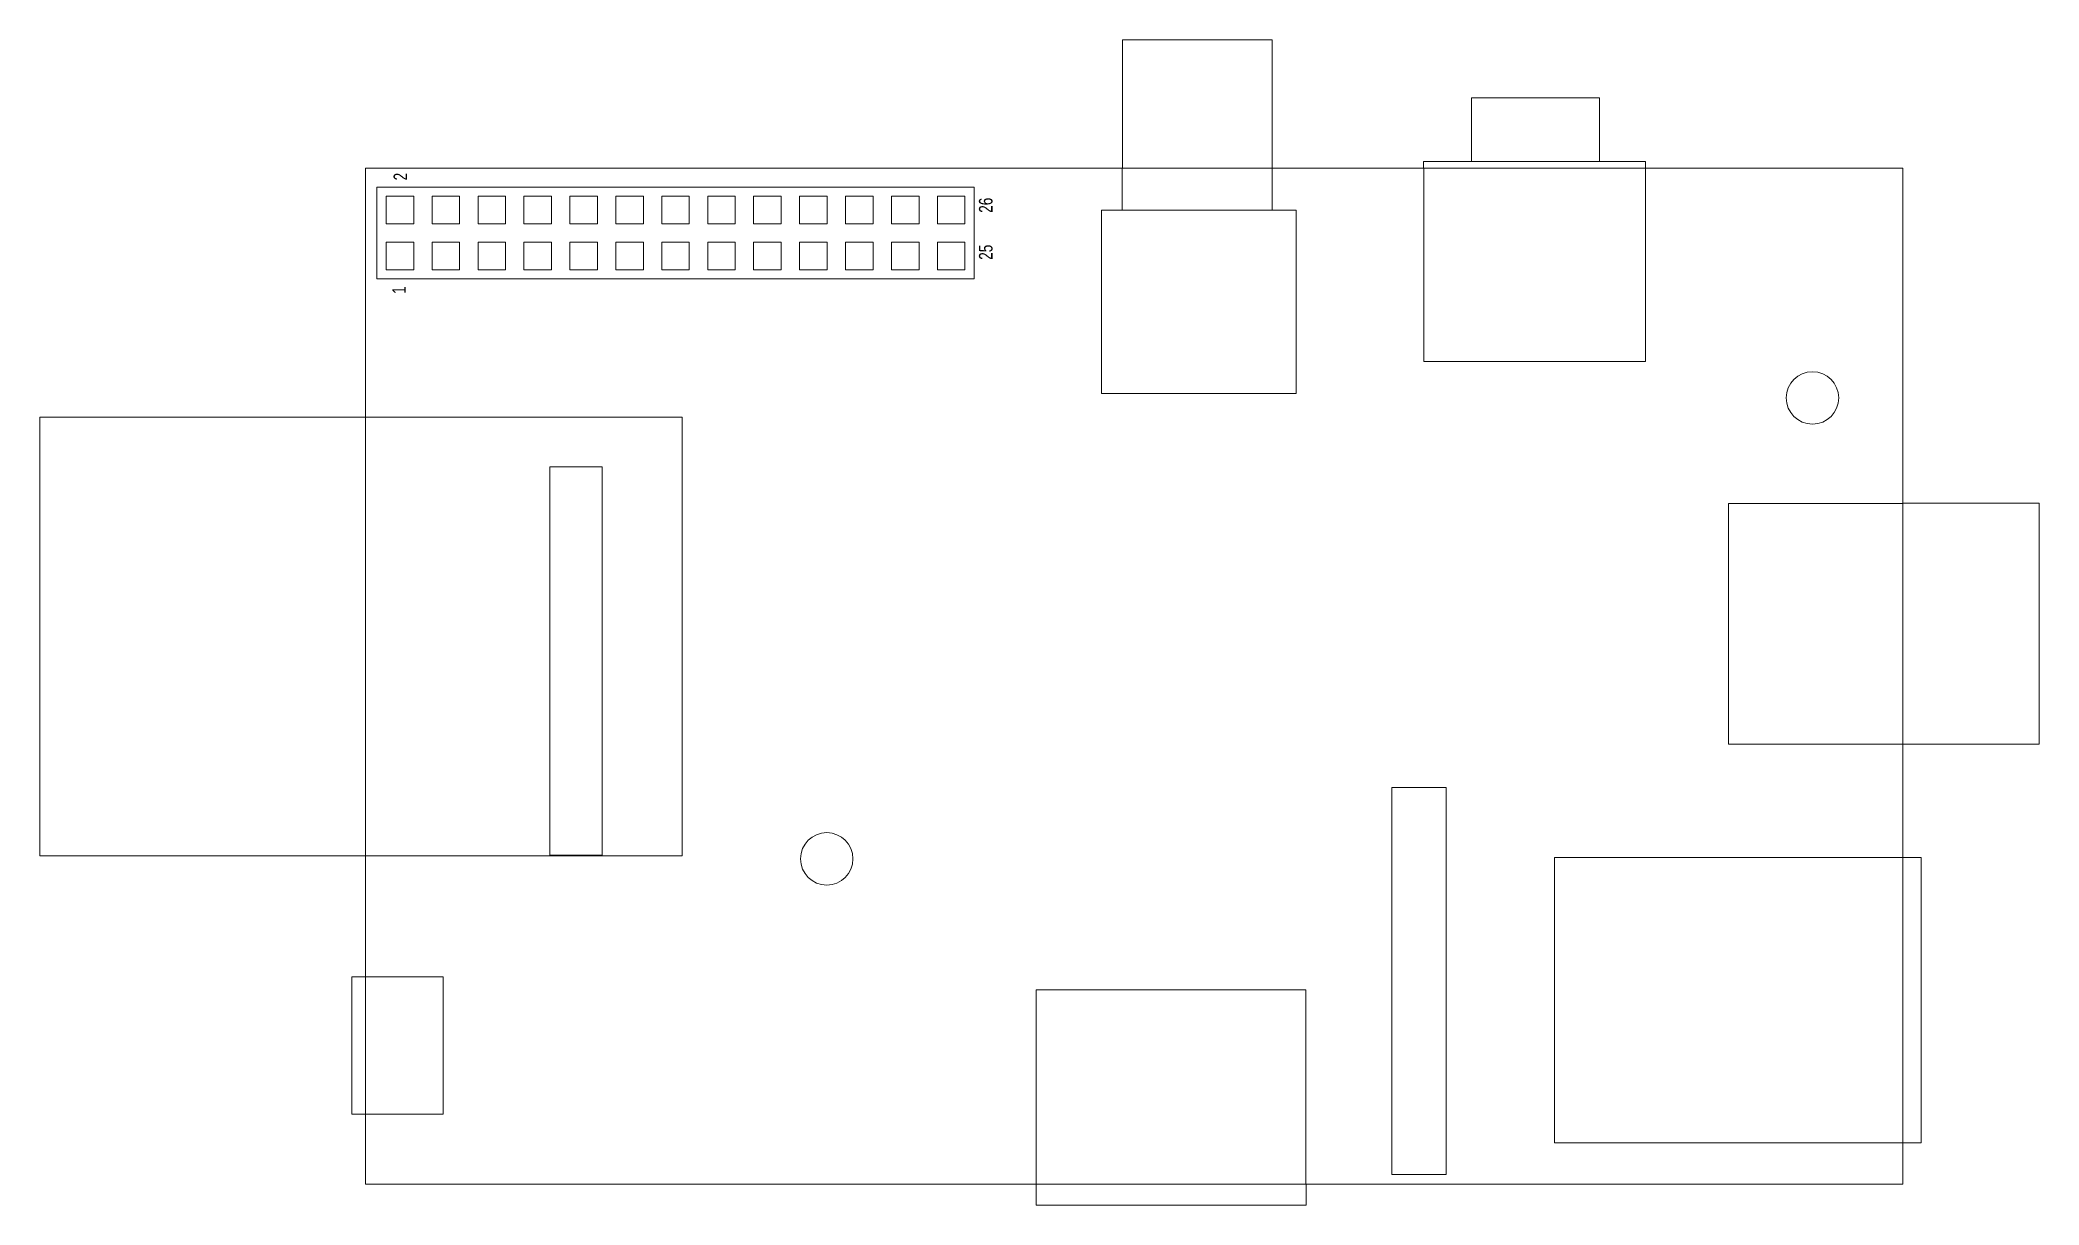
# Model space of a CAD drawing. Header units: millimetres. Extents: x -18 to 93, y -1 to 63.
import ezdxf

# ---------------------------------------------------------------- set-up
doc = ezdxf.new("R2010")
doc.units = ezdxf.units.MM
for name, color, linetype, lineweight in [('RaspberryPi_Board', 2, 'CONTINUOUS', 0), ('RaspberryPi_BoardHeaders', 4, 'CONTINUOUS', 0), ('RaspberryPi_Connectors', 3, 'CONTINUOUS', 0), ('RaspberryPi_MountingHoles', 1, 'CONTINUOUS', 0)]:
    doc.layers.add(name, color=color, linetype=linetype, lineweight=lineweight)
doc.styles.get("Standard").update_dxf_attribs({"font": 'txt', "width": 0.75})

msp = doc.modelspace()

# ---------------------------------------------------------------- linework, layer by layer
at = {"layer": 'RaspberryPi_Board'}
for p, q in [((0, 56.199999), (0, 0.000299)), ((0, 56.199999), (85, 56.199999)), ((85, 56.199999), (85, 0)), ((0, 0), (85, 0))]:
    msp.add_line(p, q, dxfattribs=at)
at = {"layer": 'RaspberryPi_BoardHeaders'}
for p, q in [((0.629999, 55.159999), (33.649999, 55.159999)), ((0.629999, 55.159999), (0.629999, 50.079999)), ((33.649999, 55.159999), (33.649999, 50.079999)), ((0.629999, 50.079999), (33.649999, 50.079999)), ((10.180262, 39.691264), (10.180262, 18.199999)), ((10.180262, 39.691264), (13.09068, 39.691264)), ((13.09068, 39.691264), (13.09068, 18.199999)), ((56.746955, 21.949999), (56.746955, 0.532909)), ((56.746955, 21.949999), (59.745568, 21.949999)), ((59.745568, 21.949999), (59.745568, 0.532909)), ((10.180262, 18.199999), (13.09068, 18.199999)), ((56.746955, 0.532909), (59.745568, 0.532909))]:
    msp.add_line(p, q, dxfattribs=at)
for points in [[(1.137999, 54.651999), (2.661999, 54.651999), (2.661999, 53.127999), (1.137999, 53.127999)], [(3.677999, 54.651999), (5.201999, 54.651999), (5.201999, 53.127999), (3.677999, 53.127999)], [(6.217999, 54.651999), (7.741999, 54.651999), (7.741999, 53.127999), (6.217999, 53.127999)], [(8.757999, 54.651999), (10.281999, 54.651999), (10.281999, 53.127999), (8.757999, 53.127999)], [(11.297999, 54.651999), (12.821999, 54.651999), (12.821999, 53.127999), (11.297999, 53.127999)], [(13.837999, 54.651999), (15.361999, 54.651999), (15.361999, 53.127999), (13.837999, 53.127999)], [(16.377999, 54.651999), (17.901999, 54.651999), (17.901999, 53.127999), (16.377999, 53.127999)], [(18.917999, 54.651999), (20.441999, 54.651999), (20.441999, 53.127999), (18.917999, 53.127999)], [(21.457999, 54.651999), (22.981999, 54.651999), (22.981999, 53.127999), (21.457999, 53.127999)], [(23.997999, 54.651999), (25.521999, 54.651999), (25.521999, 53.127999), (23.997999, 53.127999)], [(26.537999, 54.651999), (28.061999, 54.651999), (28.061999, 53.127999), (26.537999, 53.127999)], [(29.077999, 54.651999), (30.601999, 54.651999), (30.601999, 53.127999), (29.077999, 53.127999)], [(31.617999, 54.651999), (33.141999, 54.651999), (33.141999, 53.127999), (31.617999, 53.127999)], [(1.137999, 52.111999), (2.661999, 52.111999), (2.661999, 50.587999), (1.137999, 50.587999)], [(3.677999, 52.111999), (5.201999, 52.111999), (5.201999, 50.587999), (3.677999, 50.587999)], [(6.217999, 52.111999), (7.741999, 52.111999), (7.741999, 50.587999), (6.217999, 50.587999)], [(8.757999, 52.111999), (10.281999, 52.111999), (10.281999, 50.587999), (8.757999, 50.587999)], [(11.297999, 52.111999), (12.821999, 52.111999), (12.821999, 50.587999), (11.297999, 50.587999)], [(13.837999, 52.111999), (15.361999, 52.111999), (15.361999, 50.587999), (13.837999, 50.587999)], [(16.377999, 52.111999), (17.901999, 52.111999), (17.901999, 50.587999), (16.377999, 50.587999)], [(18.917999, 52.111999), (20.441999, 52.111999), (20.441999, 50.587999), (18.917999, 50.587999)], [(21.457999, 52.111999), (22.981999, 52.111999), (22.981999, 50.587999), (21.457999, 50.587999)], [(23.997999, 52.111999), (25.521999, 52.111999), (25.521999, 50.587999), (23.997999, 50.587999)], [(26.537999, 52.111999), (28.061999, 52.111999), (28.061999, 50.587999), (26.537999, 50.587999)], [(29.077999, 52.111999), (30.601999, 52.111999), (30.601999, 50.587999), (29.077999, 50.587999)], [(31.617999, 52.111999), (33.141999, 52.111999), (33.141999, 50.587999), (31.617999, 50.587999)]]:
    msp.add_lwpolyline(points, close=True, dxfattribs=at)
at = {"layer": 'RaspberryPi_Connectors'}
for p, q in [((41.85, 63.3), (50.125, 63.3)), ((41.85, 63.3), (41.85, 56.199999)), ((50.125, 63.3), (50.125, 56.199999)), ((61.15, 60.099999), (68.224999, 60.099999)), ((61.15, 60.099999), (61.15, 56.575)), ((68.224999, 60.099999), (68.224999, 56.575)), ((58.5, 56.575), (70.774999, 56.575)), ((58.5, 56.575), (58.5, 56.199999)), ((70.774999, 56.575), (70.774999, 56.199999)), ((41.842085, 56.199999), (41.842085, 53.890578)), ((50.132369, 56.199999), (50.132369, 53.890578)), ((58.510843, 56.199999), (58.510843, 45.512101)), ((70.769879, 56.199999), (70.769879, 45.512101)), ((40.695557, 53.890578), (40.695557, 43.748213)), ((40.695557, 53.890578), (51.455284, 53.890578)), ((41.842085, 53.890578), (50.132369, 53.890578)), ((51.455284, 53.890578), (51.455284, 43.748213)), ((58.510843, 45.512101), (70.769879, 45.512101)), ((40.695557, 43.748213), (51.455284, 43.748213)), ((-18, 42.425), (-0.024999, 42.425)), ((-18, 42.425), (-18, 18.175)), ((0, 42.425295), (17.500404, 42.425295)), ((17.500404, 42.425295), (17.500404, 18.17181)), ((75.355991, 37.662792), (75.355991, 24.345425)), ((75.355991, 37.662792), (85, 37.662792)), ((85, 37.674999), (92.524999, 37.674999)), ((92.524999, 37.674999), (92.524999, 24.349999)), ((75.355991, 24.345425), (85, 24.345425)), ((85, 24.349999), (92.524999, 24.349999)), ((-18, 18.175), (0, 18.175)), ((0, 18.17181), (17.500404, 18.17181)), ((65.742792, 18.083613), (65.742792, 2.2968)), ((65.742792, 18.083613), (85, 18.083613)), ((85, 18.074998), (86.000001, 18.074998)), ((86.000001, 18.074998), (86.000001, 2.3)), ((-0.750001, 11.474998), (0, 11.474998)), ((-0.750001, 11.474998), (-0.750001, 3.874998)), ((0, 11.469027), (4.299999, 11.469027)), ((4.299999, 11.469027), (4.299999, 3.884302)), ((37.079583, 10.763471), (37.079583, 0)), ((37.079583, 10.763471), (51.984453, 10.763471)), ((51.984453, 10.763471), (51.984453, 0)), ((-0.750001, 3.874998), (0, 3.874998)), ((0, 3.884302), (4.299999, 3.884302)), ((65.742792, 2.2968), (85, 2.2968)), ((85, 2.3), (86.000001, 2.3)), ((37.075001, 0), (37.075001, -1.150001)), ((52, 0), (52, -1.150001)), ((37.075001, -1.150001), (52, -1.150001))]:
    msp.add_line(p, q, dxfattribs=at)
at = {"layer": 'RaspberryPi_MountingHoles'}
for centre in [(80, 43.5), (25.5, 18)]:
    msp.add_circle(centre, 1.45, dxfattribs=at)

# ---------------------------------------------------------------- texts
at = {"layer": 'RaspberryPi_BoardHeaders', "linetype": 'CONTINUOUS', "char_height": 0.750001, "width": 100, "attachment_point": 9, "rotation": 90}
for s, insert in [('2', (2.3, 55.95)), ('26', (34.675, 54.574998)), ('25', (34.675, 51.974999)), ('1', (2.224999, 49.674998))]:
    msp.add_mtext(s, dxfattribs=dict(at, insert=insert))

doc.saveas('drawing.dxf')
